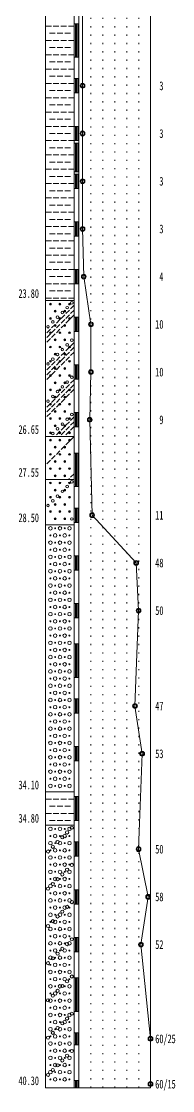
# Model space of a CAD drawing. Units: millimetres on the paper. Extents: x 1 to 33, y 0 to 444.
# Drawn here: x 1 to 32.7, y -0.4 to 223.7 of the extents above; entities that cross this region are included whole.
import ezdxf
from ezdxf.enums import TextEntityAlignment as Align

# ---------------------------------------------------------------- set-up
doc = ezdxf.new("R2010")
doc.units = ezdxf.units.MM
doc.linetypes.add('DOTTED', pattern=[1.75, 0.25, -1.5])
doc.layers.add('S-BGD-BRG', color=7, linetype='Continuous', lineweight=13)
doc.styles.add('ＭＳ ゴシック', font='')
doc.styles.get('ＭＳ ゴシック').set_extended_font_data('MS Gothic')

msp = doc.modelspace()

# ---------------------------------------------------------------- linework, layer by layer
at = {"layer": 'S-BGD-BRG'}
for p, q in [((6.087, 0.24), (6.087, 403.24)), ((12.087, 0.24), (12.087, 403.24)), ((13.087, 0.24), (13.087, 403.24)), ((28.087, 0.24), (28.087, 403.24)), ((13.837, 230.24), (13.837, 210.24)), ((6.087, 222.74), (7.287, 222.74)), ((7.687, 222.74), (8.887, 222.74)), ((9.287, 222.74), (10.487, 222.74)), ((10.887, 222.74), (12.087, 222.74)), ((12.087, 216.24), (12.087, 223.24)), ((12.087, 223.24), (13.087, 223.24)), ((12.337, 216.24), (12.337, 223.24)), ((12.587, 216.24), (12.587, 223.24)), ((12.837, 216.24), (12.837, 223.24)), ((13.087, 216.24), (13.087, 223.24)), ((6.087, 219.74), (7.287, 219.74)), ((6.887, 221.24), (8.087, 221.24)), ((7.687, 219.74), (8.887, 219.74)), ((8.487, 221.24), (9.687, 221.24)), ((9.287, 219.74), (10.487, 219.74)), ((10.087, 221.24), (11.287, 221.24)), ((10.887, 219.74), (12.087, 219.74)), ((6.887, 218.24), (8.087, 218.24)), ((8.487, 218.24), (9.687, 218.24)), ((10.087, 218.24), (11.287, 218.24)), ((6.087, 216.74), (7.287, 216.74)), ((6.887, 215.24), (8.087, 215.24)), ((7.687, 216.74), (8.887, 216.74)), ((8.487, 215.24), (9.687, 215.24)), ((9.287, 216.74), (10.487, 216.74)), ((10.087, 215.24), (11.287, 215.24)), ((10.887, 216.74), (12.087, 216.74)), ((12.087, 216.24), (13.087, 216.24)), ((6.087, 213.74), (7.287, 213.74)), ((7.687, 213.74), (8.887, 213.74)), ((9.287, 213.74), (10.487, 213.74)), ((10.887, 213.74), (12.087, 213.74)), ((6.087, 210.74), (7.287, 210.74)), ((6.887, 212.24), (8.087, 212.24)), ((7.687, 210.74), (8.887, 210.74)), ((8.487, 212.24), (9.687, 212.24)), ((9.287, 210.74), (10.487, 210.74)), ((10.087, 212.24), (11.287, 212.24)), ((10.887, 210.74), (12.087, 210.74)), ((12.087, 208.74), (12.087, 211.74)), ((12.087, 211.74), (13.087, 211.74)), ((12.337, 208.74), (12.337, 211.74)), ((12.587, 208.74), (12.587, 211.74)), ((12.837, 208.74), (12.837, 211.74)), ((13.087, 208.74), (13.087, 211.74)), ((6.887, 209.24), (8.087, 209.24)), ((8.487, 209.24), (9.687, 209.24)), ((10.087, 209.24), (11.287, 209.24)), ((12.087, 208.74), (13.087, 208.74)), ((13.837, 210.24), (13.837, 200.24)), ((6.087, 207.74), (7.287, 207.74)), ((6.887, 206.24), (8.087, 206.24)), ((7.687, 207.74), (8.887, 207.74)), ((8.487, 206.24), (9.687, 206.24)), ((9.287, 207.74), (10.487, 207.74)), ((10.087, 206.24), (11.287, 206.24)), ((10.887, 207.74), (12.087, 207.74)), ((6.087, 204.74), (7.287, 204.74)), ((7.687, 204.74), (8.887, 204.74)), ((9.287, 204.74), (10.487, 204.74)), ((10.887, 204.74), (12.087, 204.74)), ((6.087, 201.74), (7.287, 201.74)), ((6.887, 203.24), (8.087, 203.24)), ((7.687, 201.74), (8.887, 201.74)), ((8.487, 203.24), (9.687, 203.24)), ((9.287, 201.74), (10.487, 201.74)), ((10.087, 203.24), (11.287, 203.24)), ((10.887, 201.74), (12.087, 201.74)), ((12.087, 198.74), (12.087, 201.74)), ((12.087, 201.74), (13.087, 201.74)), ((12.337, 198.74), (12.337, 201.74)), ((12.587, 198.74), (12.587, 201.74)), ((12.837, 198.74), (12.837, 201.74)), ((13.087, 198.74), (13.087, 201.74)), ((6.887, 200.24), (8.087, 200.24)), ((8.487, 200.24), (9.687, 200.24)), ((10.087, 200.24), (11.287, 200.24)), ((13.837, 200.24), (13.837, 190.24)), ((6.087, 198.74), (7.287, 198.74)), ((6.887, 197.24), (8.087, 197.24)), ((7.687, 198.74), (8.887, 198.74)), ((8.487, 197.24), (9.687, 197.24)), ((9.287, 198.74), (10.487, 198.74)), ((10.087, 197.24), (11.287, 197.24)), ((10.887, 198.74), (12.087, 198.74)), ((12.087, 198.74), (13.087, 198.74)), ((12.087, 192.24), (12.087, 198.24)), ((12.087, 198.24), (13.087, 198.24)), ((12.337, 192.24), (12.337, 198.24)), ((12.587, 192.24), (12.587, 198.24)), ((12.837, 192.24), (12.837, 198.24)), ((13.087, 192.24), (13.087, 198.24)), ((6.087, 195.74), (7.287, 195.74)), ((7.687, 195.74), (8.887, 195.74)), ((9.287, 195.74), (10.487, 195.74)), ((10.887, 195.74), (12.087, 195.74)), ((6.087, 192.74), (7.287, 192.74)), ((6.887, 194.24), (8.087, 194.24)), ((7.687, 192.74), (8.887, 192.74)), ((8.487, 194.24), (9.687, 194.24)), ((9.287, 192.74), (10.487, 192.74)), ((10.087, 194.24), (11.287, 194.24)), ((10.887, 192.74), (12.087, 192.74)), ((6.887, 191.24), (8.087, 191.24)), ((8.487, 191.24), (9.687, 191.24)), ((10.087, 191.24), (11.287, 191.24)), ((12.087, 192.24), (13.087, 192.24)), ((12.087, 188.74), (12.087, 191.74)), ((12.087, 191.74), (13.087, 191.74)), ((12.337, 188.74), (12.337, 191.74)), ((12.587, 188.74), (12.587, 191.74)), ((12.837, 188.74), (12.837, 191.74)), ((13.087, 188.74), (13.087, 191.74)), ((6.087, 189.74), (7.287, 189.74)), ((7.687, 189.74), (8.887, 189.74)), ((9.287, 189.74), (10.487, 189.74)), ((10.887, 189.74), (12.087, 189.74)), ((12.087, 188.74), (13.087, 188.74)), ((13.837, 190.24), (13.837, 180.24)), ((6.087, 186.74), (7.287, 186.74)), ((6.887, 188.24), (8.087, 188.24)), ((7.687, 186.74), (8.887, 186.74)), ((8.487, 188.24), (9.687, 188.24)), ((9.287, 186.74), (10.487, 186.74)), ((10.087, 188.24), (11.287, 188.24)), ((10.887, 186.74), (12.087, 186.74)), ((6.887, 185.24), (8.087, 185.24)), ((8.487, 185.24), (9.687, 185.24)), ((10.087, 185.24), (11.287, 185.24)), ((6.087, 183.74), (7.287, 183.74)), ((6.887, 182.24), (8.087, 182.24)), ((7.687, 183.74), (8.887, 183.74)), ((8.487, 182.24), (9.687, 182.24)), ((9.287, 183.74), (10.487, 183.74)), ((10.087, 182.24), (11.287, 182.24)), ((10.887, 183.74), (12.087, 183.74)), ((12.087, 178.74), (12.087, 181.74)), ((12.087, 181.74), (13.087, 181.74)), ((12.337, 178.74), (12.337, 181.74)), ((12.587, 178.74), (12.587, 181.74)), ((12.837, 178.74), (12.837, 181.74)), ((13.087, 178.74), (13.087, 181.74)), ((6.087, 180.74), (7.287, 180.74)), ((7.687, 180.74), (8.887, 180.74)), ((9.287, 180.74), (10.487, 180.74)), ((10.887, 180.74), (12.087, 180.74)), ((13.837, 180.24), (14.087, 170.24)), ((6.087, 177.74), (7.287, 177.74)), ((6.887, 179.24), (8.087, 179.24)), ((7.687, 177.74), (8.887, 177.74)), ((8.487, 179.24), (9.687, 179.24)), ((9.287, 177.74), (10.487, 177.74)), ((10.087, 179.24), (11.287, 179.24)), ((10.887, 177.74), (12.087, 177.74)), ((12.087, 178.74), (13.087, 178.74)), ((6.887, 176.24), (8.087, 176.24)), ((8.487, 176.24), (9.687, 176.24)), ((10.087, 176.24), (11.287, 176.24)), ((6.087, 174.74), (7.287, 174.74)), ((6.887, 173.24), (8.087, 173.24)), ((7.687, 174.74), (8.887, 174.74)), ((8.487, 173.24), (9.687, 173.24)), ((9.287, 174.74), (10.487, 174.74)), ((10.087, 173.24), (11.287, 173.24)), ((10.887, 174.74), (12.087, 174.74)), ((6.087, 171.74), (7.287, 171.74)), ((7.687, 171.74), (8.887, 171.74)), ((9.287, 171.74), (10.487, 171.74)), ((10.887, 171.74), (12.087, 171.74)), ((12.087, 168.74), (12.087, 171.74)), ((12.087, 171.74), (13.087, 171.74)), ((12.337, 168.74), (12.337, 171.74)), ((12.587, 168.74), (12.587, 171.74)), ((12.837, 168.74), (12.837, 171.74)), ((13.087, 168.74), (13.087, 171.74)), ((6.087, 168.74), (7.287, 168.74)), ((6.887, 170.24), (8.087, 170.24)), ((7.687, 168.74), (8.887, 168.74)), ((8.487, 170.24), (9.687, 170.24)), ((9.287, 168.74), (10.487, 168.74)), ((10.087, 170.24), (11.287, 170.24)), ((10.887, 168.74), (12.087, 168.74)), ((12.087, 168.74), (13.087, 168.74)), ((14.087, 170.24), (15.587, 160.24)), ((6.887, 167.24), (8.087, 167.24)), ((8.487, 167.24), (9.687, 167.24)), ((10.087, 167.24), (11.287, 167.24)), ((6.087, 165.74), (7.287, 165.74)), ((6.087, 165.24), (12.087, 165.24)), ((7.687, 165.74), (8.887, 165.74)), ((9.287, 165.74), (10.487, 165.74)), ((10.887, 165.74), (12.087, 165.74)), ((12.087, 164.24), (11.337, 163.49)), ((10.087, 162.24), (9.337, 161.49)), ((11.087, 163.24), (10.337, 162.49)), ((11.087, 162.24), (10.337, 161.49)), ((12.087, 163.24), (11.337, 162.49)), ((12.087, 162.24), (11.337, 161.49)), ((12.087, 158.74), (12.087, 161.74)), ((12.087, 161.74), (13.087, 161.74)), ((12.337, 158.74), (12.337, 161.74)), ((12.587, 158.74), (12.587, 161.74)), ((12.837, 158.74), (12.837, 161.74)), ((13.087, 158.74), (13.087, 161.74)), ((7.087, 159.24), (6.337, 158.49)), ((8.087, 160.24), (7.337, 159.49)), ((8.087, 159.24), (7.337, 158.49)), ((9.087, 161.24), (8.337, 160.49)), ((9.087, 160.24), (8.337, 159.49)), ((9.087, 159.24), (8.337, 158.49)), ((10.087, 161.24), (9.337, 160.49)), ((10.087, 160.24), (9.337, 159.49)), ((11.087, 161.24), (10.337, 160.49)), ((15.587, 160.24), (15.587, 150.24)), ((7.087, 158.24), (6.337, 157.49)), ((7.087, 157.24), (6.337, 156.49)), ((8.087, 158.24), (7.337, 157.49)), ((12.087, 158.74), (13.087, 158.74)), ((11.087, 155.44), (10.337, 154.69)), ((12.087, 156.44), (11.337, 155.69)), ((12.087, 155.44), (11.337, 154.69)), ((8.087, 152.44), (7.337, 151.69)), ((9.087, 153.44), (8.337, 152.69)), ((9.087, 152.44), (8.337, 151.69)), ((10.087, 154.44), (9.337, 153.69)), ((10.087, 153.44), (9.337, 152.69)), ((10.087, 152.44), (9.337, 151.69)), ((11.087, 154.44), (10.337, 153.69)), ((11.087, 153.44), (10.337, 152.69)), ((12.087, 154.44), (11.337, 153.69)), ((7.087, 151.44), (6.337, 150.69)), ((7.087, 150.44), (6.337, 149.69)), ((8.087, 151.44), (7.337, 150.69)), ((8.087, 150.44), (7.337, 149.69)), ((9.087, 151.44), (8.337, 150.69)), ((12.087, 148.74), (12.087, 151.74)), ((12.087, 151.74), (13.087, 151.74)), ((12.337, 148.74), (12.337, 151.74)), ((12.587, 148.74), (12.587, 151.74)), ((12.837, 148.74), (12.837, 151.74)), ((13.087, 148.74), (13.087, 151.74)), ((15.587, 150.24), (15.337, 140.24)), ((7.087, 149.44), (6.337, 148.69)), ((12.087, 148.64), (11.337, 147.89)), ((12.087, 148.74), (13.087, 148.74)), ((10.087, 146.64), (9.337, 145.89)), ((11.087, 147.64), (10.337, 146.89)), ((11.087, 146.64), (10.337, 145.89)), ((12.087, 147.64), (11.337, 146.89)), ((12.087, 146.64), (11.337, 145.89)), ((7.087, 143.64), (6.337, 142.89)), ((8.087, 144.64), (7.337, 143.89)), ((8.087, 143.64), (7.337, 142.89)), ((9.087, 145.64), (8.337, 144.89)), ((9.087, 144.64), (8.337, 143.89)), ((9.087, 143.64), (8.337, 142.89)), ((10.087, 145.64), (9.337, 144.89)), ((10.087, 144.64), (9.337, 143.89)), ((11.087, 145.64), (10.337, 144.89)), ((7.087, 142.64), (6.337, 141.89)), ((7.087, 141.64), (6.337, 140.89)), ((8.087, 142.64), (7.337, 141.89)), ((12.087, 138.74), (12.087, 141.74)), ((12.087, 141.74), (13.087, 141.74)), ((12.337, 138.74), (12.337, 141.74)), ((12.587, 138.74), (12.587, 141.74)), ((12.837, 138.74), (12.837, 141.74)), ((13.087, 138.74), (13.087, 141.74)), ((11.087, 139.84), (10.337, 139.09)), ((12.087, 140.84), (11.337, 140.09)), ((12.087, 139.84), (11.337, 139.09)), ((15.337, 140.24), (15.837, 120.24)), ((6.087, 136.74), (12.087, 136.74)), ((9.087, 137.84), (8.337, 137.09)), ((10.087, 138.84), (9.337, 138.09)), ((10.087, 137.84), (9.337, 137.09)), ((11.087, 138.84), (10.337, 138.09)), ((11.087, 137.84), (10.337, 137.09)), ((12.087, 138.84), (11.337, 138.09)), ((12.087, 136.74), (11.337, 135.99)), ((12.087, 138.74), (13.087, 138.74)), ((10.087, 134.74), (9.337, 133.99)), ((11.087, 135.74), (10.337, 134.99)), ((8.087, 132.74), (7.337, 131.99)), ((9.087, 133.74), (8.337, 132.99)), ((12.087, 126.24), (12.087, 133.24)), ((12.087, 133.24), (13.087, 133.24)), ((12.337, 126.24), (12.337, 133.24)), ((12.587, 126.24), (12.587, 133.24)), ((12.837, 126.24), (12.837, 133.24)), ((13.087, 126.24), (13.087, 133.24)), ((7.087, 131.74), (6.337, 130.99)), ((11.087, 127.94), (10.887, 127.74)), ((12.087, 128.94), (11.337, 128.19)), ((6.087, 127.74), (12.087, 127.74)), ((12.087, 126.24), (13.087, 126.24)), ((12.087, 118.74), (12.087, 121.74)), ((12.087, 121.74), (13.087, 121.74)), ((12.337, 118.74), (12.337, 121.74)), ((12.587, 118.74), (12.587, 121.74)), ((12.837, 118.74), (12.837, 121.74)), ((13.087, 118.74), (13.087, 121.74)), ((15.837, 120.24), (25.087, 110.24)), ((6.087, 118.24), (12.087, 118.24)), ((12.087, 118.74), (13.087, 118.74)), ((12.087, 108.74), (12.087, 111.74)), ((12.087, 111.74), (13.087, 111.74)), ((12.337, 108.74), (12.337, 111.74)), ((12.587, 108.74), (12.587, 111.74)), ((12.837, 108.74), (12.837, 111.74)), ((13.087, 108.74), (13.087, 111.74)), ((25.087, 110.24), (25.587, 100.24)), ((12.087, 108.74), (13.087, 108.74)), ((12.087, 98.74), (12.087, 101.74)), ((12.087, 101.74), (13.087, 101.74)), ((12.337, 98.74), (12.337, 101.74)), ((12.587, 98.74), (12.587, 101.74)), ((12.837, 98.74), (12.837, 101.74)), ((13.087, 98.74), (13.087, 101.74)), ((12.087, 98.74), (13.087, 98.74)), ((25.587, 100.24), (24.837, 80.24)), ((12.087, 86.24), (12.087, 93.24)), ((12.087, 93.24), (13.087, 93.24)), ((12.337, 86.24), (12.337, 93.24)), ((12.587, 86.24), (12.587, 93.24)), ((12.837, 86.24), (12.837, 93.24)), ((13.087, 86.24), (13.087, 93.24)), ((12.087, 86.24), (13.087, 86.24)), ((12.087, 78.74), (12.087, 81.74)), ((12.087, 81.74), (13.087, 81.74)), ((12.337, 78.74), (12.337, 81.74)), ((12.587, 78.74), (12.587, 81.74)), ((12.837, 78.74), (12.837, 81.74)), ((13.087, 78.74), (13.087, 81.74)), ((12.087, 78.74), (13.087, 78.74)), ((24.837, 80.24), (26.337, 70.24)), ((12.087, 68.74), (12.087, 71.74)), ((12.087, 71.74), (13.087, 71.74)), ((12.337, 68.74), (12.337, 71.74)), ((12.587, 68.74), (12.587, 71.74)), ((12.837, 68.74), (12.837, 71.74)), ((13.087, 68.74), (13.087, 71.74)), ((26.337, 70.24), (25.587, 50.24)), ((12.087, 68.74), (13.087, 68.74)), ((6.087, 62.24), (12.087, 62.24)), ((6.087, 60.74), (7.287, 60.74)), ((7.687, 60.74), (8.887, 60.74)), ((9.287, 60.74), (10.487, 60.74)), ((10.887, 60.74), (12.087, 60.74)), ((12.087, 56.24), (12.087, 61.24)), ((12.087, 61.24), (13.087, 61.24)), ((12.337, 56.24), (12.337, 61.24)), ((12.587, 56.24), (12.587, 61.24)), ((12.837, 56.24), (12.837, 61.24)), ((13.087, 56.24), (13.087, 61.24)), ((6.887, 59.24), (8.087, 59.24)), ((8.487, 59.24), (9.687, 59.24)), ((10.087, 59.24), (11.287, 59.24)), ((6.087, 57.74), (7.287, 57.74)), ((6.887, 56.24), (8.087, 56.24)), ((7.687, 57.74), (8.887, 57.74)), ((8.487, 56.24), (9.687, 56.24)), ((9.287, 57.74), (10.487, 57.74)), ((10.087, 56.24), (11.287, 56.24)), ((10.887, 57.74), (12.087, 57.74)), ((12.087, 56.24), (13.087, 56.24)), ((6.087, 55.24), (12.087, 55.24)), ((12.087, 48.74), (12.087, 51.74)), ((12.087, 51.74), (13.087, 51.74)), ((12.337, 48.74), (12.337, 51.74)), ((12.587, 48.74), (12.587, 51.74)), ((12.837, 48.74), (12.837, 51.74)), ((13.087, 48.74), (13.087, 51.74)), ((25.587, 50.24), (27.587, 40.24)), ((12.087, 48.74), (13.087, 48.74)), ((12.087, 38.74), (12.087, 41.74)), ((12.087, 41.74), (13.087, 41.74)), ((12.337, 38.74), (12.337, 41.74)), ((12.587, 38.74), (12.587, 41.74)), ((12.837, 38.74), (12.837, 41.74)), ((13.087, 38.74), (13.087, 41.74)), ((12.087, 38.74), (13.087, 38.74)), ((27.587, 40.24), (26.087, 30.24)), ((12.087, 28.74), (12.087, 31.74)), ((12.087, 31.74), (13.087, 31.74)), ((12.337, 28.74), (12.337, 31.74)), ((12.587, 28.74), (12.587, 31.74)), ((12.837, 28.74), (12.837, 31.74)), ((13.087, 28.74), (13.087, 31.74)), ((26.087, 30.24), (28.087, 10.49)), ((12.087, 28.74), (13.087, 28.74)), ((12.087, 16.24), (12.087, 23.24)), ((12.087, 23.24), (13.087, 23.24)), ((12.337, 16.24), (12.337, 23.24)), ((12.587, 16.24), (12.587, 23.24)), ((12.837, 16.24), (12.837, 23.24)), ((13.087, 16.24), (13.087, 23.24)), ((12.087, 16.24), (13.087, 16.24)), ((12.087, 9.24), (12.087, 11.74)), ((12.087, 11.74), (13.087, 11.74)), ((12.337, 9.24), (12.337, 11.74)), ((12.587, 9.24), (12.587, 11.74)), ((12.837, 9.24), (12.837, 11.74)), ((13.087, 9.24), (13.087, 11.74)), ((12.087, 9.24), (13.087, 9.24)), ((28.087, 10.49), (28.087, 0.99)), ((6.087, 0.24), (12.087, 0.24)), ((6.087, 0.24), (12.087, 0.24)), ((12.087, 0.24), (12.087, 1.74)), ((12.087, 1.74), (13.087, 1.74)), ((12.087, 0.24), (13.087, 0.24)), ((12.337, 0.24), (12.337, 1.74)), ((12.587, 0.24), (12.587, 1.74)), ((12.837, 0.24), (12.837, 1.74)), ((13.087, 0.24), (13.087, 1.74)), ((13.087, 0.24), (28.087, 0.24))]:
    msp.add_line(p, q, dxfattribs=at)
at = {"layer": 'S-BGD-BRG', "linetype": 'DOTTED'}
for p, q in [((15.592, 0.24), (15.592, 403.24)), ((18.097, 0.24), (18.097, 403.24)), ((20.602, 0.24), (20.602, 403.24)), ((23.107, 0.24), (23.107, 403.24)), ((25.612, 0.24), (25.612, 403.24))]:
    msp.add_line(p, q, dxfattribs=at)
at = {"layer": 'S-BGD-BRG'}
for centre, radius in [((13.837, 210.24), 0.5), ((13.837, 210.24), 0.35), ((13.837, 200.24), 0.5), ((13.837, 200.24), 0.35), ((13.837, 190.24), 0.5), ((13.837, 190.24), 0.35), ((13.837, 180.24), 0.5), ((13.837, 180.24), 0.35), ((14.087, 170.24), 0.5), ((14.087, 170.24), 0.35), ((7.087, 164.49), 0.188), ((7.087, 164.49), 0.113), ((9.087, 164.49), 0.188), ((9.087, 164.49), 0.113), ((10.587, 163.74), 0.273), ((11.087, 164.49), 0.188), ((11.087, 164.49), 0.113), ((11.587, 164.74), 0.273), ((7.087, 161.49), 0.188), ((7.087, 161.49), 0.113), ((8.087, 162.99), 0.188), ((8.087, 162.99), 0.113), ((8.587, 161.74), 0.273), ((9.087, 161.49), 0.188), ((9.087, 161.49), 0.113), ((9.587, 162.74), 0.273), ((10.087, 162.99), 0.188), ((10.087, 162.99), 0.113), ((11.087, 161.49), 0.188), ((11.087, 161.49), 0.113), ((6.587, 159.74), 0.273), ((7.587, 160.74), 0.273), ((8.087, 159.99), 0.188), ((8.087, 159.99), 0.113), ((10.087, 159.99), 0.188), ((10.087, 159.99), 0.113), ((15.587, 160.24), 0.5), ((15.587, 160.24), 0.35), ((7.087, 158.49), 0.188), ((7.087, 158.49), 0.113), ((8.087, 156.99), 0.188), ((8.087, 156.99), 0.113), ((9.087, 158.49), 0.188), ((9.087, 158.49), 0.113), ((10.087, 156.99), 0.188), ((10.087, 156.99), 0.113), ((11.087, 158.49), 0.188), ((11.087, 158.49), 0.113), ((11.587, 156.94), 0.273), ((7.087, 155.49), 0.188), ((7.087, 155.49), 0.113), ((9.087, 155.49), 0.188), ((9.087, 155.49), 0.113), ((9.587, 154.94), 0.273), ((10.587, 155.94), 0.273), ((11.087, 155.49), 0.188), ((11.087, 155.49), 0.113), ((7.087, 152.49), 0.188), ((7.087, 152.49), 0.113), ((7.587, 152.94), 0.273), ((8.087, 153.99), 0.188), ((8.087, 153.99), 0.113), ((8.587, 153.94), 0.273), ((9.087, 152.49), 0.188), ((9.087, 152.49), 0.113), ((10.087, 153.99), 0.188), ((10.087, 153.99), 0.113), ((11.087, 152.49), 0.188), ((11.087, 152.49), 0.113), ((6.587, 151.94), 0.273), ((8.087, 150.99), 0.188), ((8.087, 150.99), 0.113), ((10.087, 150.99), 0.188), ((10.087, 150.99), 0.113), ((15.587, 150.24), 0.5), ((15.587, 150.24), 0.35), ((7.087, 149.49), 0.188), ((7.087, 149.49), 0.113), ((8.087, 147.99), 0.188), ((8.087, 147.99), 0.113), ((9.087, 149.49), 0.188), ((9.087, 149.49), 0.113), ((10.087, 147.99), 0.188), ((10.087, 147.99), 0.113), ((10.587, 148.14), 0.273), ((11.087, 149.49), 0.188), ((11.087, 149.49), 0.113), ((11.587, 149.14), 0.273), ((7.087, 146.49), 0.188), ((7.087, 146.49), 0.113), ((8.587, 146.14), 0.273), ((9.087, 146.49), 0.188), ((9.087, 146.49), 0.113), ((9.587, 147.14), 0.273), ((11.087, 146.49), 0.188), ((11.087, 146.49), 0.113), ((6.587, 144.14), 0.273), ((7.087, 143.49), 0.188), ((7.087, 143.49), 0.113), ((7.587, 145.14), 0.273), ((8.087, 144.99), 0.188), ((8.087, 144.99), 0.113), ((9.087, 143.49), 0.188), ((9.087, 143.49), 0.113), ((10.087, 144.99), 0.188), ((10.087, 144.99), 0.113), ((11.087, 143.49), 0.188), ((11.087, 143.49), 0.113), ((8.087, 141.99), 0.188), ((8.087, 141.99), 0.113), ((10.087, 141.99), 0.188), ((10.087, 141.99), 0.113), ((11.587, 141.34), 0.273), ((7.087, 140.49), 0.188), ((7.087, 140.49), 0.113), ((8.087, 138.99), 0.188), ((8.087, 138.99), 0.113), ((9.087, 140.49), 0.188), ((9.087, 140.49), 0.113), ((9.587, 139.34), 0.273), ((10.087, 138.99), 0.188), ((10.087, 138.99), 0.113), ((10.587, 140.34), 0.273), ((11.087, 140.49), 0.188), ((11.087, 140.49), 0.113), ((15.337, 140.24), 0.5), ((15.337, 140.24), 0.35), ((7.087, 137.49), 0.188), ((7.087, 137.49), 0.113), ((7.587, 137.34), 0.273), ((8.587, 138.34), 0.273), ((9.087, 137.49), 0.188), ((9.087, 137.49), 0.113), ((11.087, 137.49), 0.188), ((11.087, 137.49), 0.113), ((7.087, 135.99), 0.188), ((7.087, 135.99), 0.113), ((8.087, 134.49), 0.188), ((8.087, 134.49), 0.113), ((9.087, 135.99), 0.188), ((9.087, 135.99), 0.113), ((10.087, 134.49), 0.188), ((10.087, 134.49), 0.113), ((11.087, 135.99), 0.188), ((11.087, 135.99), 0.113), ((7.087, 132.99), 0.188), ((7.087, 132.99), 0.113), ((9.087, 132.99), 0.188), ((9.087, 132.99), 0.113), ((11.087, 132.99), 0.188), ((11.087, 132.99), 0.113), ((7.087, 129.99), 0.188), ((7.087, 129.99), 0.113), ((8.087, 131.49), 0.188), ((8.087, 131.49), 0.113), ((9.087, 129.99), 0.188), ((9.087, 129.99), 0.113), ((10.087, 131.49), 0.188), ((10.087, 131.49), 0.113), ((11.087, 129.99), 0.188), ((11.087, 129.99), 0.113), ((8.087, 128.49), 0.188), ((8.087, 128.49), 0.113), ((10.087, 128.49), 0.188), ((10.087, 128.49), 0.113), ((7.087, 126.99), 0.188), ((7.087, 126.99), 0.113), ((8.087, 125.49), 0.188), ((8.087, 125.49), 0.113), ((9.087, 126.99), 0.188), ((9.087, 126.99), 0.113), ((9.587, 125.24), 0.273), ((10.087, 125.49), 0.188), ((10.087, 125.49), 0.113), ((10.587, 126.24), 0.273), ((11.087, 126.99), 0.188), ((11.087, 126.99), 0.113), ((11.587, 127.24), 0.273), ((7.087, 123.99), 0.188), ((7.087, 123.99), 0.113), ((7.587, 123.24), 0.273), ((8.587, 124.24), 0.273), ((9.087, 123.99), 0.188), ((9.087, 123.99), 0.113), ((11.087, 123.99), 0.188), ((11.087, 123.99), 0.113), ((6.587, 122.24), 0.273), ((7.087, 120.99), 0.188), ((7.087, 120.99), 0.113), ((8.087, 122.49), 0.188), ((8.087, 122.49), 0.113), ((9.087, 120.99), 0.188), ((9.087, 120.99), 0.113), ((10.087, 122.49), 0.188), ((10.087, 122.49), 0.113), ((11.087, 120.99), 0.188), ((11.087, 120.99), 0.113), ((8.087, 119.49), 0.188), ((8.087, 119.49), 0.113), ((10.087, 119.49), 0.188), ((10.087, 119.49), 0.113), ((11.587, 119.44), 0.273), ((15.837, 120.24), 0.5), ((15.837, 120.24), 0.35), ((7.087, 117.49), 0.375), ((8.087, 117.49), 0.1), ((9.087, 117.49), 0.375), ((10.087, 117.49), 0.1), ((11.087, 117.49), 0.375), ((7.087, 114.49), 0.375), ((7.087, 115.99), 0.1), ((8.087, 115.99), 0.375), ((8.087, 114.49), 0.1), ((9.087, 114.49), 0.375), ((9.087, 115.99), 0.1), ((10.087, 115.99), 0.375), ((10.087, 114.49), 0.1), ((11.087, 114.49), 0.375), ((11.087, 115.99), 0.1), ((7.087, 112.99), 0.1), ((8.087, 112.99), 0.375), ((9.087, 112.99), 0.1), ((10.087, 112.99), 0.375), ((11.087, 112.99), 0.1), ((7.087, 111.49), 0.375), ((7.087, 109.99), 0.1), ((8.087, 109.99), 0.375), ((8.087, 111.49), 0.1), ((9.087, 111.49), 0.375), ((9.087, 109.99), 0.1), ((10.087, 109.99), 0.375), ((10.087, 111.49), 0.1), ((11.087, 111.49), 0.375), ((11.087, 109.99), 0.1), ((25.087, 110.24), 0.5), ((25.087, 110.24), 0.35), ((7.087, 108.49), 0.375), ((8.087, 108.49), 0.1), ((9.087, 108.49), 0.375), ((10.087, 108.49), 0.1), ((11.087, 108.49), 0.375), ((7.087, 105.49), 0.375), ((7.087, 106.99), 0.1), ((8.087, 106.99), 0.375), ((8.087, 105.49), 0.1), ((9.087, 105.49), 0.375), ((9.087, 106.99), 0.1), ((10.087, 106.99), 0.375), ((10.087, 105.49), 0.1), ((11.087, 105.49), 0.375), ((11.087, 106.99), 0.1), ((7.087, 103.99), 0.1), ((8.087, 103.99), 0.375), ((9.087, 103.99), 0.1), ((10.087, 103.99), 0.375), ((11.087, 103.99), 0.1), ((7.087, 102.49), 0.375), ((7.087, 100.99), 0.1), ((8.087, 100.99), 0.375), ((8.087, 102.49), 0.1), ((9.087, 102.49), 0.375), ((9.087, 100.99), 0.1), ((10.087, 100.99), 0.375), ((10.087, 102.49), 0.1), ((11.087, 102.49), 0.375), ((11.087, 100.99), 0.1), ((7.087, 99.49), 0.375), ((8.087, 99.49), 0.1), ((9.087, 99.49), 0.375), ((10.087, 99.49), 0.1), ((11.087, 99.49), 0.375), ((25.587, 100.24), 0.5), ((25.587, 100.24), 0.35), ((7.087, 96.49), 0.375), ((7.087, 97.99), 0.1), ((8.087, 97.99), 0.375), ((8.087, 96.49), 0.1), ((9.087, 96.49), 0.375), ((9.087, 97.99), 0.1), ((10.087, 97.99), 0.375), ((10.087, 96.49), 0.1), ((11.087, 96.49), 0.375), ((11.087, 97.99), 0.1), ((7.087, 94.99), 0.1), ((8.087, 94.99), 0.375), ((9.087, 94.99), 0.1), ((10.087, 94.99), 0.375), ((11.087, 94.99), 0.1), ((7.087, 93.49), 0.375), ((7.087, 91.99), 0.1), ((8.087, 91.99), 0.375), ((8.087, 93.49), 0.1), ((9.087, 93.49), 0.375), ((9.087, 91.99), 0.1), ((10.087, 91.99), 0.375), ((10.087, 93.49), 0.1), ((11.087, 93.49), 0.375), ((11.087, 91.99), 0.1), ((7.087, 90.49), 0.375), ((8.087, 90.49), 0.1), ((9.087, 90.49), 0.375), ((10.087, 90.49), 0.1), ((11.087, 90.49), 0.375), ((7.087, 87.49), 0.375), ((7.087, 88.99), 0.1), ((8.087, 88.99), 0.375), ((8.087, 87.49), 0.1), ((9.087, 87.49), 0.375), ((9.087, 88.99), 0.1), ((10.087, 88.99), 0.375), ((10.087, 87.49), 0.1), ((11.087, 87.49), 0.375), ((11.087, 88.99), 0.1), ((7.087, 85.99), 0.1), ((8.087, 85.99), 0.375), ((9.087, 85.99), 0.1), ((10.087, 85.99), 0.375), ((11.087, 85.99), 0.1), ((7.087, 84.49), 0.375), ((7.087, 82.99), 0.1), ((8.087, 82.99), 0.375), ((8.087, 84.49), 0.1), ((9.087, 84.49), 0.375), ((9.087, 82.99), 0.1), ((10.087, 82.99), 0.375), ((10.087, 84.49), 0.1), ((11.087, 84.49), 0.375), ((11.087, 82.99), 0.1), ((7.087, 81.49), 0.375), ((8.087, 81.49), 0.1), ((9.087, 81.49), 0.375), ((10.087, 81.49), 0.1), ((11.087, 81.49), 0.375), ((24.837, 80.24), 0.5), ((7.087, 78.49), 0.375), ((7.087, 79.99), 0.1), ((8.087, 79.99), 0.375), ((8.087, 78.49), 0.1), ((9.087, 78.49), 0.375), ((9.087, 79.99), 0.1), ((10.087, 79.99), 0.375), ((10.087, 78.49), 0.1), ((11.087, 78.49), 0.375), ((11.087, 79.99), 0.1), ((24.837, 80.24), 0.35), ((7.087, 76.99), 0.1), ((8.087, 76.99), 0.375), ((9.087, 76.99), 0.1), ((10.087, 76.99), 0.375), ((11.087, 76.99), 0.1), ((7.087, 75.49), 0.375), ((7.087, 73.99), 0.1), ((8.087, 73.99), 0.375), ((8.087, 75.49), 0.1), ((9.087, 75.49), 0.375), ((9.087, 73.99), 0.1), ((10.087, 73.99), 0.375), ((10.087, 75.49), 0.1), ((11.087, 75.49), 0.375), ((11.087, 73.99), 0.1), ((7.087, 72.49), 0.375), ((8.087, 72.49), 0.1), ((9.087, 72.49), 0.375), ((10.087, 72.49), 0.1), ((11.087, 72.49), 0.375), ((7.087, 69.49), 0.375), ((7.087, 70.99), 0.1), ((8.087, 70.99), 0.375), ((8.087, 69.49), 0.1), ((9.087, 69.49), 0.375), ((9.087, 70.99), 0.1), ((10.087, 70.99), 0.375), ((10.087, 69.49), 0.1), ((11.087, 69.49), 0.375), ((11.087, 70.99), 0.1), ((26.337, 70.24), 0.5), ((26.337, 70.24), 0.35), ((7.087, 67.99), 0.1), ((8.087, 67.99), 0.375), ((9.087, 67.99), 0.1), ((10.087, 67.99), 0.375), ((11.087, 67.99), 0.1), ((7.087, 66.49), 0.375), ((7.087, 64.99), 0.1), ((8.087, 64.99), 0.375), ((8.087, 66.49), 0.1), ((9.087, 66.49), 0.375), ((9.087, 64.99), 0.1), ((10.087, 64.99), 0.375), ((10.087, 66.49), 0.1), ((11.087, 66.49), 0.375), ((11.087, 64.99), 0.1), ((7.087, 63.49), 0.375), ((8.087, 63.49), 0.1), ((9.087, 63.49), 0.375), ((10.087, 63.49), 0.1), ((11.087, 63.49), 0.375), ((7.087, 54.49), 0.375), ((8.087, 54.49), 0.1), ((9.087, 54.49), 0.375), ((10.087, 54.49), 0.1), ((10.587, 53.74), 0.333), ((11.087, 54.49), 0.375), ((11.587, 54.74), 0.333), ((7.087, 51.49), 0.375), ((7.087, 52.99), 0.1), ((8.087, 52.99), 0.375), ((8.087, 51.49), 0.1), ((8.587, 51.74), 0.333), ((9.087, 51.49), 0.375), ((9.087, 52.99), 0.1), ((9.587, 52.74), 0.333), ((10.087, 52.99), 0.375), ((10.087, 51.49), 0.1), ((11.087, 51.49), 0.375), ((11.087, 52.99), 0.1), ((6.587, 49.74), 0.333), ((7.087, 49.99), 0.1), ((7.587, 50.74), 0.333), ((8.087, 49.99), 0.375), ((9.087, 49.99), 0.1), ((10.087, 49.99), 0.375), ((11.087, 49.99), 0.1), ((25.587, 50.24), 0.5), ((25.587, 50.24), 0.35), ((7.087, 48.49), 0.375), ((7.087, 46.99), 0.1), ((8.087, 46.99), 0.375), ((8.087, 48.49), 0.1), ((9.087, 48.49), 0.375), ((9.087, 46.99), 0.1), ((10.087, 46.99), 0.375), ((10.087, 48.49), 0.1), ((11.087, 48.49), 0.375), ((11.087, 46.99), 0.1), ((11.587, 46.94), 0.333), ((7.087, 45.49), 0.375), ((8.087, 45.49), 0.1), ((9.087, 45.49), 0.375), ((9.587, 44.94), 0.333), ((10.087, 45.49), 0.1), ((10.587, 45.94), 0.333), ((11.087, 45.49), 0.375), ((7.087, 42.49), 0.375), ((7.087, 43.99), 0.1), ((7.587, 42.94), 0.333), ((8.087, 43.99), 0.375), ((8.087, 42.49), 0.1), ((8.587, 43.94), 0.333), ((9.087, 42.49), 0.375), ((9.087, 43.99), 0.1), ((10.087, 43.99), 0.375), ((10.087, 42.49), 0.1), ((11.087, 42.49), 0.375), ((11.087, 43.99), 0.1), ((6.587, 41.94), 0.333), ((7.087, 40.99), 0.1), ((8.087, 40.99), 0.375), ((9.087, 40.99), 0.1), ((10.087, 40.99), 0.375), ((11.087, 40.99), 0.1), ((27.587, 40.24), 0.5), ((27.587, 40.24), 0.35), ((7.087, 39.49), 0.375), ((8.087, 37.99), 0.375), ((8.087, 39.49), 0.1), ((9.087, 39.49), 0.375), ((10.087, 37.99), 0.375), ((10.087, 39.49), 0.1), ((10.587, 38.14), 0.333), ((11.087, 39.49), 0.375), ((11.587, 39.14), 0.333), ((7.087, 36.49), 0.375), ((7.087, 37.99), 0.1), ((8.087, 36.49), 0.1), ((8.587, 36.14), 0.333), ((9.087, 36.49), 0.375), ((9.087, 37.99), 0.1), ((9.587, 37.14), 0.333), ((10.087, 36.49), 0.1), ((11.087, 36.49), 0.375), ((11.087, 37.99), 0.1), ((6.587, 34.14), 0.333), ((7.087, 33.49), 0.375), ((7.087, 34.99), 0.1), ((7.587, 35.14), 0.333), ((8.087, 34.99), 0.375), ((9.087, 33.49), 0.375), ((9.087, 34.99), 0.1), ((10.087, 34.99), 0.375), ((11.087, 33.49), 0.375), ((11.087, 34.99), 0.1), ((7.087, 31.99), 0.1), ((8.087, 31.99), 0.375), ((8.087, 33.49), 0.1), ((9.087, 31.99), 0.1), ((10.087, 31.99), 0.375), ((10.087, 33.49), 0.1), ((11.087, 31.99), 0.1), ((11.587, 31.34), 0.333), ((7.087, 30.49), 0.375), ((8.087, 28.99), 0.375), ((8.087, 30.49), 0.1), ((9.087, 30.49), 0.375), ((9.587, 29.34), 0.333), ((10.087, 28.99), 0.375), ((10.087, 30.49), 0.1), ((10.587, 30.34), 0.333), ((11.087, 30.49), 0.375), ((26.087, 30.24), 0.5), ((26.087, 30.24), 0.35), ((7.087, 27.49), 0.375), ((7.087, 28.99), 0.1), ((7.587, 27.34), 0.333), ((8.087, 27.49), 0.1), ((8.587, 28.34), 0.333), ((9.087, 27.49), 0.375), ((9.087, 28.99), 0.1), ((10.087, 27.49), 0.1), ((11.087, 27.49), 0.375), ((11.087, 28.99), 0.1), ((6.587, 26.34), 0.333), ((7.087, 24.49), 0.375), ((7.087, 25.99), 0.1), ((8.087, 25.99), 0.375), ((9.087, 24.49), 0.375), ((9.087, 25.99), 0.1), ((10.087, 25.99), 0.375), ((11.087, 24.49), 0.375), ((11.087, 25.99), 0.1), ((7.087, 22.99), 0.1), ((8.087, 22.99), 0.375), ((8.087, 24.49), 0.1), ((9.087, 22.99), 0.1), ((10.087, 22.99), 0.375), ((10.087, 24.49), 0.1), ((10.587, 22.54), 0.333), ((11.087, 22.99), 0.1), ((11.587, 23.54), 0.333), ((7.087, 21.49), 0.375), ((8.087, 19.99), 0.375), ((8.087, 21.49), 0.1), ((8.587, 20.54), 0.333), ((9.087, 21.49), 0.375), ((9.587, 21.54), 0.333), ((10.087, 19.99), 0.375), ((10.087, 21.49), 0.1), ((11.087, 21.49), 0.375), ((6.587, 18.54), 0.333), ((7.087, 18.49), 0.375), ((7.087, 19.99), 0.1), ((7.587, 19.54), 0.333), ((8.087, 18.49), 0.1), ((9.087, 18.49), 0.375), ((9.087, 19.99), 0.1), ((10.087, 18.49), 0.1), ((11.087, 18.49), 0.375), ((11.087, 19.99), 0.1), ((7.087, 15.49), 0.375), ((7.087, 16.99), 0.1), ((8.087, 16.99), 0.375), ((9.087, 15.49), 0.375), ((9.087, 16.99), 0.1), ((10.087, 16.99), 0.375), ((11.087, 15.49), 0.375), ((11.087, 16.99), 0.1), ((11.587, 15.74), 0.333), ((7.087, 13.99), 0.1), ((8.087, 13.99), 0.375), ((8.087, 15.49), 0.1), ((9.087, 13.99), 0.1), ((9.587, 13.74), 0.333), ((10.087, 13.99), 0.375), ((10.087, 15.49), 0.1), ((10.587, 14.74), 0.333), ((11.087, 13.99), 0.1), ((7.087, 12.49), 0.375), ((7.587, 11.74), 0.333), ((8.087, 10.99), 0.375), ((8.087, 12.49), 0.1), ((8.587, 12.74), 0.333), ((9.087, 12.49), 0.375), ((10.087, 10.99), 0.375), ((10.087, 12.49), 0.1), ((11.087, 12.49), 0.375), ((6.587, 10.74), 0.333), ((7.087, 9.49), 0.375), ((7.087, 10.99), 0.1), ((8.087, 9.49), 0.1), ((9.087, 9.49), 0.375), ((9.087, 10.99), 0.1), ((10.087, 9.49), 0.1), ((11.087, 9.49), 0.375), ((11.087, 10.99), 0.1), ((28.087, 10.49), 0.5), ((28.087, 10.49), 0.35), ((7.087, 6.49), 0.375), ((7.087, 7.99), 0.1), ((8.087, 7.99), 0.375), ((9.087, 6.49), 0.375), ((9.087, 7.99), 0.1), ((10.087, 7.99), 0.375), ((10.587, 6.94), 0.333), ((11.087, 6.49), 0.375), ((11.087, 7.99), 0.1), ((11.587, 7.94), 0.333), ((7.087, 4.99), 0.1), ((8.087, 4.99), 0.375), ((8.087, 6.49), 0.1), ((8.587, 4.94), 0.333), ((9.087, 4.99), 0.1), ((9.587, 5.94), 0.333), ((10.087, 4.99), 0.375), ((10.087, 6.49), 0.1), ((11.087, 4.99), 0.1), ((6.587, 2.94), 0.333), ((7.087, 3.49), 0.375), ((7.587, 3.94), 0.333), ((8.087, 1.99), 0.375), ((8.087, 3.49), 0.1), ((9.087, 3.49), 0.375), ((10.087, 1.99), 0.375), ((10.087, 3.49), 0.1), ((11.087, 3.49), 0.375), ((7.087, 1.99), 0.1), ((9.087, 1.99), 0.1), ((11.087, 1.99), 0.1), ((28.087, 0.99), 0.5), ((28.087, 0.99), 0.35)]:
    msp.add_circle(centre, radius, dxfattribs=at)

# ---------------------------------------------------------------- texts
at = {"layer": 'S-BGD-BRG', "style": 'ＭＳ ゴシック', "width": 0.6}
for s, p in [(' 3', (29.087, 210.24)), (' 3', (29.087, 200.24)), (' 3', (29.087, 190.24)), (' 3', (29.087, 180.24)), (' 4', (29.087, 170.24)), ('10', (29.087, 160.24)), ('10', (29.087, 150.24)), (' 9', (29.087, 140.24)), ('11', (29.087, 120.24)), ('48', (29.087, 110.24)), ('50', (29.087, 100.24)), ('47', (29.087, 80.24)), ('53', (29.087, 70.24)), ('50', (29.087, 50.24)), ('58', (29.087, 40.24)), ('52', (29.087, 30.24)), ('60/25', (29.087, 10.49)), ('60/15', (29.087, 0.99))]:
    msp.add_text(s, height=1.833, dxfattribs=at).set_placement(p, align=Align.MIDDLE_LEFT)
for s, p in [('23.80', (4.687, 165.24)), ('26.65', (4.687, 136.74)), ('27.55', (4.687, 127.74)), ('28.50', (4.687, 118.24)), ('34.10', (4.687, 62.24)), ('34.80', (4.687, 55.24)), ('40.30', (4.687, 0.24))]:
    msp.add_text(s, height=1.833, dxfattribs=at).set_placement(p, align=Align.BOTTOM_RIGHT)

doc.saveas('drawing.dxf')
